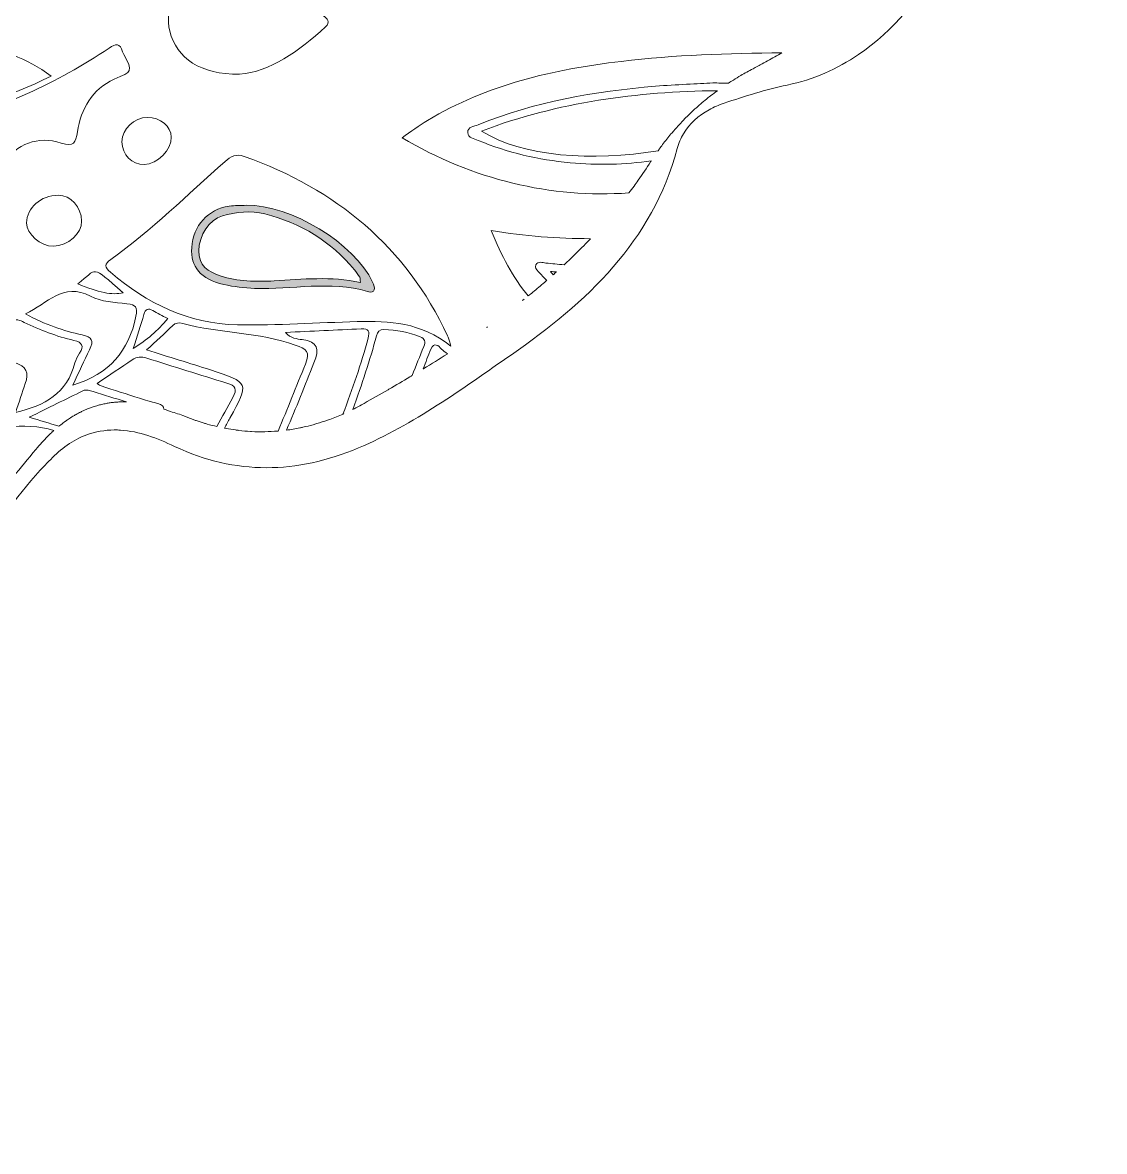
# Model space of a CAD drawing. Extents: x 196 to 3823, y -5725 to -331.
# Drawn here: x 3445.9 to 3805.5, y -3146.4 to -2771.1 of the extents above; entities that cross this region are included whole.
import ezdxf

# ---------------------------------------------------------------- set-up
doc = ezdxf.new("R2010")
doc.units = 0
doc.header["$MEASUREMENT"] = 0
doc.layers.add('Layer 1', color=7, linetype='Continuous')

# ---------------------------------------------------------------- blocks, each defined once
blk = doc.blocks.new('block 6')
at = {"layer": 'Layer 1', "true_color": 0xffffff}
h = blk.add_hatch(color=7, dxfattribs=at)
h.dxf.hatch_style = 2
edge = h.paths.add_edge_path()
edge.add_spline(control_points=[(3520.24, -2831.83), (3518.35, -2831.93), (3516.44, -2831.89), (3514.57, -2832.16), (3507.48, -2833.17), (3502.58, -2838.62), (3502.11, -2845.88), (3501.68, -2852.36), (3504.96, -2856.33), (3512.76, -2858.17), (3516.09, -2858.96), (3519.56, -2859.34), (3522.99, -2859.46), (3535.5, -2859.88), (3548.07, -2856.88), (3560.54, -2860.49), (3563.43, -2861.33), (3563.05, -2859.28), (3562.2, -2857.41), (3556.38, -2844.61), (3534.85, -2831.5), (3520.24, -2831.83)], knot_values=[0, 0, 0, 0, 1, 1, 1, 2, 2, 2, 3, 3, 3, 4, 4, 4, 5, 5, 5, 6, 6, 6, 7, 7, 7, 7], degree=3, periodic=1)
edge = h.paths.add_edge_path()
edge.add_spline(control_points=[(3529.51, -2856.97), (3523.48, -2857.31), (3517.41, -2857.19), (3511.58, -2855.27), (3507.63, -2853.97), (3504.36, -2851.91), (3504.44, -2846.98), (3504.52, -2841.88), (3507.97, -2836.56), (3512.29, -2835.38), (3516.94, -2834.1), (3521.52, -2833.48), (3526.46, -2834.73), (3538.43, -2837.75), (3548.31, -2843.85), (3556.21, -2853.26), (3556.87, -2854.04), (3557.43, -2854.92), (3557.97, -2855.79), (3558.13, -2856.05), (3558.06, -2856.44), (3558.18, -2857.53), (3548.39, -2855.37), (3538.96, -2856.44), (3529.51, -2856.97)], knot_values=[0, 0, 0, 0, 1, 1, 1, 2, 2, 2, 3, 3, 3, 4, 4, 4, 5, 5, 5, 6, 6, 6, 7, 7, 7, 8, 8, 8, 8], degree=3, periodic=1)
at = {"layer": 'Layer 1', "lineweight": 0}
for points, knots in [([(3804.19, -2669.71), (3803.85, -2667.11), (3803.21, -2664.45), (3802.21, -2661.74), (3800.5, -2657.05), (3798.1, -2652.87), (3795.23, -2649.02), (3792.11, -2644.82), (3788.44, -2641.03), (3784.46, -2637.5), (3773.5, -2627.77), (3761.06, -2619.97), (3749.31, -2611.28), (3742.64, -2606.34), (3736, -2601.35), (3729.3, -2596.44), (3723.19, -2591.95), (3717.03, -2587.53), (3710.74, -2583.27), (3706.38, -2580.33), (3702.11, -2577.27), (3697.89, -2574.15), (3685.71, -2565.18), (3673.98, -2555.64), (3662.27, -2546.07), (3658.16, -2542.72), (3654.06, -2539.36), (3649.94, -2536.03), (3646.8, -2533.5), (3643.71, -2530.89), (3640.64, -2528.26), (3628.38, -2517.73), (3616.61, -2506.59), (3604.56, -2495.8), (3591.6, -2484.18), (3578.57, -2472.64), (3565.12, -2461.62), (3552.81, -2451.53), (3540.15, -2441.87), (3526.82, -2433.03), (3518.54, -2427.54), (3510.08, -2422.48), (3501.4, -2417.92), (3482.31, -2407.9), (3462.16, -2400.31), (3440.65, -2395.85), (3435.47, -2394.78), (3430.27, -2393.91), (3425.06, -2393.16), (3413.2, -2391.45), (3401.25, -2390.47), (3389.28, -2389.77), (3384.03, -2389.47), (3378.78, -2389.21), (3373.52, -2388.98), (3357.39, -2388.25), (3341.28, -2387.83), (3325.19, -2387.88), (3299.45, -2387.96), (3273.77, -2389.24), (3248.17, -2392.37), (3238.57, -2393.55), (3228.98, -2394.98), (3219.41, -2396.71), (3216.79, -2397.19), (3214.16, -2397.55), (3211.52, -2397.85), (3207.41, -2398.32), (3203.29, -2398.61), (3199.16, -2398.68), (3195.07, -2398.74), (3190.98, -2398.59), (3186.89, -2398.27), (3184.19, -2398.06), (3181.48, -2397.78), (3178.79, -2397.41), (3175.71, -2396.98), (3172.69, -2396.38), (3169.72, -2395.64), (3160.35, -2393.3), (3151.48, -2389.56), (3142.87, -2385.24), (3140.15, -2383.87), (3137.46, -2382.45), (3134.78, -2380.99), (3128.91, -2377.8), (3122.99, -2374.8), (3117.01, -2372.03), (3092.04, -2360.46), (3065.96, -2352.89), (3037.68, -2351.89), (3034.06, -2351.76), (3030.46, -2351.69), (3026.86, -2351.67), (3001.69, -2351.57), (2976.92, -2354.32), (2952.48, -2360.7), (2933.21, -2365.73), (2915.95, -2375.5), (2898.46, -2384.52), (2879.72, -2394.17), (2860.42, -2398.49), (2840.51, -2398.4), (2831.46, -2398.35), (2822.29, -2397.39), (2812.99, -2395.61), (2799.65, -2393.05), (2786.22, -2391.01), (2772.72, -2389.74), (2765.45, -2389.06), (2758.16, -2388.6), (2750.86, -2388.42), (2742.44, -2388.21), (2734.02, -2388.11), (2725.6, -2388.08), (2723.66, -2388.07), (2721.71, -2388.04), (2719.77, -2388.04), (2688.69, -2388.06), (2657.63, -2389.28), (2626.61, -2392), (2594.06, -2394.86), (2563.89, -2404.13), (2535.77, -2419.34), (2529.03, -2422.98), (2522.41, -2426.95), (2515.91, -2431.27), (2510.28, -2435.01), (2504.78, -2438.91), (2499.34, -2442.89), (2483.18, -2454.73), (2467.79, -2467.51), (2452.71, -2480.68), (2447.63, -2485.11), (2442.58, -2489.56), (2437.55, -2494.05), (2434.59, -2496.69), (2431.65, -2499.36), (2428.72, -2502.04), (2416.81, -2512.89), (2405.03, -2523.87), (2392.54, -2533.98), (2390, -2536.04), (2387.47, -2538.12), (2384.96, -2540.22), (2379.02, -2545.15), (2373.11, -2550.12), (2367.01, -2554.87), (2364.36, -2556.94), (2361.68, -2558.97), (2358.94, -2560.93), (2355.55, -2563.36), (2352.18, -2565.83), (2348.82, -2568.31), (2337.69, -2576.54), (2326.68, -2584.94), (2315.4, -2592.95), (2310.59, -2596.36), (2305.85, -2599.85), (2301.11, -2603.35), (2295.91, -2607.17), (2290.72, -2611), (2285.46, -2614.75), (2283.11, -2616.42), (2280.8, -2618.16), (2278.5, -2619.92), (2273.18, -2624), (2267.97, -2628.25), (2262.78, -2632.5), (2260.53, -2634.34), (2258.28, -2636.17), (2256.02, -2637.99), (2250.18, -2642.7), (2244.89, -2648.01), (2241.16, -2654.58), (2238.97, -2658.43), (2237.4, -2662.39), (2236.48, -2666.34), (2234.26, -2675.88), (2235.97, -2685.31), (2242.59, -2692.9), (2245.31, -2696.01), (2248.84, -2698.81), (2253.28, -2701.18), (2257.03, -2703.19), (2260.91, -2704.89), (2264.88, -2706.29), (2268.54, -2707.58), (2272.28, -2708.61), (2276.11, -2709.39), (2279.7, -2710.11), (2281.44, -2711.43), (2280.97, -2715.55), (2280.87, -2716.46), (2280.79, -2717.37), (2280.73, -2718.29), (2280.49, -2722), (2280.62, -2725.77), (2281.5, -2729.43), (2283.34, -2737.07), (2285.85, -2744.07), (2288.99, -2750.45), (2296.3, -2765.3), (2307.17, -2776.72), (2321.73, -2784.58), (2328, -2787.96), (2334.91, -2790.72), (2342.55, -2792.77), (2346.06, -2793.71), (2349.6, -2794.58), (2353.16, -2795.32), (2367.93, -2798.34), (2376.27, -2807.78), (2380.37, -2821.85), (2383.81, -2833.63), (2389.86, -2843.81), (2397.9, -2852.71), (2399.88, -2854.9), (2401.95, -2857.04), (2404.17, -2859.08), (2413.16, -2867.35), (2422.62, -2874.97), (2432.42, -2882.13), (2443.07, -2889.91), (2454.12, -2897.14), (2465.45, -2903.99), (2476, -2910.39), (2487.26, -2915.2), (2499.39, -2917.71), (2503.3, -2918.52), (2507.25, -2919.21), (2511.2, -2919.44), (2512, -2919.48), (2512.8, -2919.52), (2513.6, -2919.53), (2516.44, -2919.55), (2519.28, -2919.29), (2522.09, -2918.62), (2523.94, -2918.18), (2525.77, -2917.68), (2527.59, -2917.17), (2534.99, -2915.07), (2542.23, -2912.39), (2549.39, -2909.5), (2554.44, -2907.46), (2559.31, -2906.47), (2563.97, -2906.58), (2571.74, -2906.76), (2578.93, -2909.99), (2585.45, -2916.46), (2587.34, -2918.33), (2589.14, -2920.28), (2590.88, -2922.27), (2596.77, -2929), (2601.95, -2936.34), (2606.98, -2943.68), (2610.05, -2948.14), (2613.46, -2952.2), (2617.08, -2956.04), (2621.02, -2960.22), (2625.2, -2964.14), (2629.49, -2967.99), (2631.44, -2969.75), (2633.24, -2971.66), (2635.21, -2973.41), (2637.02, -2975.02), (2638.97, -2976.48), (2641.33, -2977.54), (2643.78, -2978.63), (2646.21, -2979.74), (2648.64, -2980.85), (2655.24, -2983.88), (2661.8, -2987.03), (2668.28, -2990.29), (2670.63, -2991.47), (2672.97, -2992.66), (2675.3, -2993.88), (2686.98, -2999.96), (2697.65, -3007.82), (2706.2, -3017.72), (2715.39, -3028.34), (2725.34, -3037.66), (2737.73, -3044.25), (2739.49, -3045.18), (2741.26, -3046.08), (2743.05, -3046.94), (2744.99, -3047.88), (2746.95, -3048.77), (2748.94, -3049.61), (2749.43, -3049.81), (2749.82, -3050.01), (2750.15, -3050.22), (2751.28, -3050.94), (2751.44, -3051.81), (2750.43, -3053.55), (2749.93, -3054.42), (2749.45, -3055.3), (2748.97, -3056.18), (2747.64, -3058.64), (2746.37, -3061.15), (2745.11, -3063.65), (2744.66, -3064.54), (2744.21, -3065.44), (2743.75, -3066.32), (2712.09, -3127.98), (2690.68, -3192.35), (2681.61, -3260.01), (2679.07, -3278.96), (2677.49, -3298.16), (2676.93, -3317.64), (2676.48, -3333.03), (2677.25, -3348.22), (2679.68, -3363.11), (2681.93, -3376.93), (2685.62, -3390.5), (2691.16, -3403.75), (2696.58, -3416.7), (2702.96, -3428.56), (2710.19, -3439.45), (2740.45, -3485.06), (2785.72, -3513.47), (2839.29, -3532.08), (2843.21, -3533.44), (2847.29, -3534.2), (2851.36, -3534.19), (2854.86, -3534.17), (2858.35, -3533.58), (2861.75, -3532.32), (2863.45, -3531.68), (2865.12, -3530.88), (2866.77, -3529.89), (2870.96, -3527.36), (2873.53, -3523.57), (2874.37, -3519.43), (2875.27, -3515.05), (2874.22, -3510.29), (2871.03, -3506.24), (2869.21, -3503.92), (2866.96, -3502.11), (2864.55, -3500.51), (2863.92, -3500.1), (2863.29, -3499.69), (2862.65, -3499.3), (2851.42, -3492.51), (2840.76, -3484.91), (2830.35, -3476.95), (2788.62, -3445.04), (2767.74, -3402.9), (2768.32, -3350.32), (2768.54, -3330.71), (2770.87, -3311.31), (2774.66, -3292.08), (2776.46, -3282.91), (2778.62, -3273.87), (2781.07, -3264.94), (2788.57, -3237.68), (2798.97, -3211.52), (2811.55, -3186.18), (2815.56, -3178.1), (2819.79, -3170.1), (2824.22, -3162.18), (2840.2, -3133.6), (2859.36, -3107.14), (2878.23, -3080.47), (2879.33, -3078.9), (2880.44, -3077.32), (2881.54, -3075.74), (2885.93, -3069.44), (2890.34, -3062.97), (2895.24, -3055.86), (2897.23, -3066.32), (2899.16, -3076), (2900.92, -3085.55), (2901.35, -3087.86), (2901.77, -3090.17), (2902.18, -3092.48), (2903.86, -3102.06), (2905.4, -3111.66), (2906.87, -3121.27), (2908.92, -3134.73), (2910.79, -3148.22), (2912.45, -3161.74), (2913.86, -3173.1), (2915.15, -3184.47), (2916.29, -3195.85), (2917.36, -3206.55), (2918.29, -3217.25), (2919.04, -3227.98), (2919.45, -3233.84), (2919.72, -3239.71), (2919.93, -3245.57), (2920.55, -3263.18), (2920.43, -3280.8), (2920.26, -3298.41), (2920.2, -3304.45), (2920.14, -3310.48), (2920.11, -3316.52), (2920.09, -3320.5), (2920.08, -3324.48), (2920.07, -3328.46), (2920.03, -3343.8), (2920, -3359.15), (2919.43, -3374.49), (2919.3, -3378.22), (2919.41, -3381.95), (2919.53, -3385.7), (2919.65, -3389.03), (2919.78, -3392.36), (2919.77, -3395.7), (2919.71, -3416.24), (2920.53, -3436.81), (2921.47, -3457.35), (2921.94, -3467.6), (2922.54, -3477.84), (2923.27, -3488.07), (2924.87, -3510.57), (2927.11, -3533.02), (2930.12, -3555.4), (2933.44, -3580.05), (2937.9, -3604.44), (2946.9, -3627.78), (2961.03, -3664.44), (2996.5, -3688.37), (3033.73, -3688.33), (3040.62, -3688.32), (3047.58, -3687.49), (3054.47, -3685.77), (3093.23, -3676.09), (3115.75, -3649.68), (3125.45, -3612.06), (3134, -3578.85), (3135.04, -3544.59), (3137.56, -3510.57), (3139.11, -3489.74), (3140.85, -3468.93), (3142.22, -3448.09), (3142.39, -3445.61), (3142.59, -3443.12), (3142.76, -3440.64), (3143.15, -3434.79), (3143.3, -3428.96), (3142.07, -3423.22), (3141.52, -3420.66), (3140.71, -3418.11), (3139.51, -3415.6), (3136.18, -3408.6), (3131.3, -3403.32), (3123.58, -3402.03), (3121.7, -3401.71), (3120.6, -3401.25), (3120.02, -3400.44), (3119.49, -3399.7), (3119.4, -3398.66), (3119.63, -3397.12), (3120.08, -3394.01), (3120.45, -3390.9), (3120.78, -3387.78), (3122.14, -3374.91), (3122.66, -3361.97), (3123.88, -3349.09), (3124.41, -3343.61), (3124.95, -3338.13), (3125.5, -3332.65), (3126.69, -3320.75), (3127.91, -3308.86), (3129.05, -3296.96), (3129.56, -3291.59), (3130.06, -3286.21), (3130.53, -3280.83), (3131, -3275.46), (3131.45, -3270.08), (3131.88, -3264.69), (3132.84, -3252.68), (3133.73, -3240.65), (3134.6, -3228.63), (3134.99, -3223.23), (3135.39, -3217.83), (3135.78, -3212.44), (3137.15, -3193.79), (3138.46, -3175.13), (3139.78, -3156.48), (3141.04, -3138.92), (3142.3, -3121.37), (3143.65, -3103.82), (3144.04, -3098.7), (3144.51, -3093.59), (3145.02, -3088.42), (3146.03, -3078.09), (3147.2, -3067.55), (3148.32, -3056.31), (3154.61, -3065.34), (3159.89, -3073.14), (3165.39, -3080.77), (3196.12, -3123.39), (3224.15, -3167.59), (3243.36, -3216.76), (3262.95, -3266.94), (3275.21, -3318.53), (3270.51, -3372.95), (3269.15, -3388.6), (3265.39, -3403.62), (3258.85, -3417.72), (3257.22, -3421.22), (3255.43, -3424.67), (3253.46, -3428.05), (3237.7, -3455.08), (3214.96, -3475.1), (3188.89, -3491.7), (3187.73, -3492.44), (3186.56, -3493.17), (3185.38, -3493.9), (3180.64, -3496.84), (3175.89, -3499.79), (3171.75, -3503.6), (3161.58, -3512.96), (3164.32, -3526.97), (3177.29, -3531.72), (3181.43, -3533.24), (3185.63, -3533.92), (3189.8, -3533.89), (3193.98, -3533.86), (3198.14, -3533.11), (3202.21, -3531.74), (3247.42, -3516.56), (3286.99, -3492.7), (3317.71, -3455.51), (3338.03, -3430.9), (3351.92, -3403.45), (3358.71, -3373.04), (3360.28, -3366.03), (3361.47, -3358.85), (3362.27, -3351.52), (3362.75, -3347.19), (3363.07, -3342.85), (3363.31, -3338.52), (3364.33, -3320.69), (3363.54, -3302.84), (3361.75, -3285), (3358.71, -3254.78), (3353.17, -3225.01), (3345.89, -3195.57), (3333.69, -3146.25), (3314.44, -3099.67), (3290.58, -3054.93), (3288.85, -3051.69), (3289.24, -3050.75), (3292.61, -3049.62), (3306.61, -3044.9), (3318.58, -3036.93), (3329.21, -3026.63), (3333.25, -3022.72), (3336.74, -3018.29), (3340.84, -3014.61), (3347.13, -3008.99), (3353.35, -3003.27), (3359.56, -2997.55), (3362.78, -2994.58), (3366.25, -2991.85), (3370.19, -2990.03), (3372.08, -2989.16), (3374.08, -2988.48), (3376.22, -2988.13), (3384.81, -2986.72), (3392.44, -2983.56), (3399.59, -2979.03), (3401.65, -2977.72), (3403.68, -2976.31), (3405.68, -2974.78), (3415.64, -2967.13), (3424.97, -2958.94), (3431.29, -2948.1), (3437.58, -2937.31), (3444.76, -2927.24), (3453.33, -2918.25), (3456.64, -2914.79), (3460.12, -2911.44), (3464.62, -2909.25), (3465.73, -2908.71), (3466.88, -2908.22), (3468.13, -2907.84), (3471.36, -2906.84), (3474.46, -2906.47), (3477.47, -2906.55), (3477.77, -2906.56), (3478.07, -2906.59), (3478.37, -2906.6), (3484.66, -2906.96), (3490.57, -2909.25), (3496.4, -2911.99), (3506.58, -2916.78), (3516.72, -2919.08), (3526.89, -2919.09), (3537.05, -2919.11), (3547.24, -2916.85), (3557.49, -2912.53), (3576.01, -2904.71), (3592.02, -2892.85), (3608.36, -2881.52), (3633.49, -2864.11), (3655.15, -2843.96), (3663.54, -2812.92), (3664.02, -2811.15), (3664.73, -2809.55), (3665.6, -2808.07), (3667.61, -2804.67), (3670.57, -2802.02), (3674.13, -2800.07), (3675.68, -2799.22), (3677.32, -2798.5), (3679.06, -2797.91), (3685.96, -2795.61), (3692.94, -2793.36), (3700.05, -2791.88), (3708.82, -2790.06), (3716.73, -2786.49), (3723.73, -2781.76), (3747.3, -2765.84), (3760.49, -2736.64), (3760.35, -2715.43), (3760.34, -2714.68), (3760.41, -2714.06), (3760.52, -2713.5), (3760.98, -2711.13), (3762.45, -2710.17), (3765.2, -2709.56), (3775.19, -2707.34), (3784.43, -2703.38), (3792.46, -2696.89), (3801.54, -2689.56), (3805.53, -2680.17), (3804.19, -2669.71)], [0, 0, 0, 0, 1, 1, 1, 2, 2, 2, 3, 3, 3, 4, 4, 4, 5, 5, 5, 6, 6, 6, 7, 7, 7, 8, 8, 8, 9, 9, 9, 10, 10, 10, 11, 11, 11, 12, 12, 12, 13, 13, 13, 14, 14, 14, 15, 15, 15, 16, 16, 16, 17, 17, 17, 18, 18, 18, 19, 19, 19, 20, 20, 20, 21, 21, 21, 22, 22, 22, 23, 23, 23, 24, 24, 24, 25, 25, 25, 26, 26, 26, 27, 27, 27, 28, 28, 28, 29, 29, 29, 30, 30, 30, 31, 31, 31, 32, 32, 32, 33, 33, 33, 34, 34, 34, 35, 35, 35, 36, 36, 36, 37, 37, 37, 38, 38, 38, 39, 39, 39, 40, 40, 40, 41, 41, 41, 42, 42, 42, 43, 43, 43, 44, 44, 44, 45, 45, 45, 46, 46, 46, 47, 47, 47, 48, 48, 48, 49, 49, 49, 50, 50, 50, 51, 51, 51, 52, 52, 52, 53, 53, 53, 54, 54, 54, 55, 55, 55, 56, 56, 56, 57, 57, 57, 58, 58, 58, 59, 59, 59, 60, 60, 60, 61, 61, 61, 62, 62, 62, 63, 63, 63, 64, 64, 64, 65, 65, 65, 66, 66, 66, 67, 67, 67, 68, 68, 68, 69, 69, 69, 70, 70, 70, 71, 71, 71, 72, 72, 72, 73, 73, 73, 74, 74, 74, 75, 75, 75, 76, 76, 76, 77, 77, 77, 78, 78, 78, 79, 79, 79, 80, 80, 80, 81, 81, 81, 82, 82, 82, 83, 83, 83, 84, 84, 84, 85, 85, 85, 86, 86, 86, 87, 87, 87, 88, 88, 88, 89, 89, 89, 90, 90, 90, 91, 91, 91, 92, 92, 92, 93, 93, 93, 94, 94, 94, 95, 95, 95, 96, 96, 96, 97, 97, 97, 98, 98, 98, 99, 99, 99, 100, 100, 100, 101, 101, 101, 102, 102, 102, 103, 103, 103, 104, 104, 104, 105, 105, 105, 106, 106, 106, 107, 107, 107, 108, 108, 108, 109, 109, 109, 110, 110, 110, 111, 111, 111, 112, 112, 112, 113, 113, 113, 114, 114, 114, 115, 115, 115, 116, 116, 116, 117, 117, 117, 118, 118, 118, 119, 119, 119, 120, 120, 120, 121, 121, 121, 122, 122, 122, 123, 123, 123, 124, 124, 124, 125, 125, 125, 126, 126, 126, 127, 127, 127, 128, 128, 128, 129, 129, 129, 130, 130, 130, 131, 131, 131, 132, 132, 132, 133, 133, 133, 134, 134, 134, 135, 135, 135, 136, 136, 136, 137, 137, 137, 138, 138, 138, 139, 139, 139, 140, 140, 140, 141, 141, 141, 142, 142, 142, 143, 143, 143, 144, 144, 144, 145, 145, 145, 146, 146, 146, 147, 147, 147, 148, 148, 148, 149, 149, 149, 150, 150, 150, 151, 151, 151, 152, 152, 152, 153, 153, 153, 154, 154, 154, 155, 155, 155, 156, 156, 156, 157, 157, 157, 158, 158, 158, 159, 159, 159, 160, 160, 160, 161, 161, 161, 162, 162, 162, 163, 163, 163, 164, 164, 164, 165, 165, 165, 166, 166, 166, 167, 167, 167, 168, 168, 168, 169, 169, 169, 170, 170, 170, 171, 171, 171, 172, 172, 172, 173, 173, 173, 174, 174, 174, 175, 175, 175, 176, 176, 176, 177, 177, 177, 178, 178, 178, 179, 179, 179, 180, 180, 180, 181, 181, 181, 182, 182, 182, 183, 183, 183, 184, 184, 184, 185, 185, 185, 186, 186, 186, 187, 187, 187, 188, 188, 188, 189, 189, 189, 190, 190, 190, 191, 191, 191, 192, 192, 192, 193, 193, 193, 194, 194, 194, 195, 195, 195, 196, 196, 196, 197, 197, 197, 198, 198, 198, 199, 199, 199, 200, 200, 200, 201, 201, 201, 202, 202, 202, 203, 203, 203, 204, 204, 204, 205, 205, 205, 206, 206, 206, 207, 207, 207, 208, 208, 208, 209, 209, 209, 210, 210, 210, 210]), ([(3494.82, -2773.94), (3492.88, -2766.3), (3496.72, -2759.24), (3504.49, -2755.65), (3512, -2752.2), (3519.35, -2753.76), (3526.59, -2756.27), (3534.02, -2758.84), (3540.29, -2763.4), (3545.94, -2768.81), (3547.03, -2769.86), (3548.41, -2770.83), (3546.56, -2772.53), (3537.68, -2780.69), (3528.13, -2787.48), (3518.02, -2788.26), (3504.95, -2788.42), (3497.12, -2783), (3494.82, -2773.94)], [0, 0, 0, 0, 1, 1, 1, 2, 2, 2, 3, 3, 3, 4, 4, 4, 5, 5, 5, 6, 6, 6, 6]), ([(3464.09, -2807.44), (3463.5, -2810.97), (3462.98, -2812.53), (3458.71, -2811.17), (3450.75, -2808.61), (3444.13, -2811.46), (3439.09, -2817.97), (3437.86, -2819.55), (3437, -2820.93), (3434.53, -2819.55), (3427.17, -2815.46), (3419.67, -2811.62), (3411.17, -2807.12), (3414.34, -2806.24), (3416.32, -2805.67), (3418.3, -2805.13), (3438.43, -2799.64), (3457.27, -2791.24), (3474.61, -2779.61), (3476.88, -2778.09), (3478.26, -2777.91), (3479.12, -2780.81), (3479.21, -2781.14), (3479.4, -2781.44), (3479.56, -2781.75), (3482.53, -2787.53), (3482.42, -2787.28), (3476.35, -2789.97), (3468.92, -2793.28), (3465.37, -2799.76), (3464.09, -2807.44)], [0, 0, 0, 0, 1, 1, 1, 2, 2, 2, 3, 3, 3, 4, 4, 4, 5, 5, 5, 6, 6, 6, 7, 7, 7, 8, 8, 8, 9, 9, 9, 10, 10, 10, 10]), ([(3415.78, -2798.54), (3417.44, -2796.58), (3419.16, -2794.85), (3416.31, -2792.56), (3415.23, -2791.68), (3415.55, -2790.81), (3416.47, -2790), (3417.11, -2789.43), (3417.74, -2788.84), (3418.37, -2788.25), (3422.15, -2784.66), (3425.08, -2777.17), (3429.72, -2778.13), (3438.33, -2779.91), (3447.21, -2782.81), (3455.37, -2788.87), (3441.28, -2796.11), (3426.99, -2800.06), (3412.34, -2804.19), (3412.55, -2801.12), (3414.52, -2800.02), (3415.78, -2798.54)], [0, 0, 0, 0, 1, 1, 1, 2, 2, 2, 3, 3, 3, 4, 4, 4, 5, 5, 5, 6, 6, 6, 7, 7, 7, 7]), ([(3693.56, -2783.86), (3692.76, -2784.3), (3691.94, -2784.73), (3691.13, -2785.15), (3690.55, -2785.46), (3689.97, -2785.79), (3689.38, -2786.09), (3689.17, -2786.2), (3688.96, -2786.32), (3688.75, -2786.44), (3687.34, -2787.16), (3685.96, -2787.91), (3684.62, -2788.7), (3683.78, -2789.19), (3682.97, -2789.71), (3682.16, -2790.22), (3681.63, -2790.55), (3681.08, -2790.86), (3680.56, -2791.2), (3678.86, -2791.2), (3677.12, -2791.19), (3675.31, -2791.18), (3670.38, -2791.46), (3663.3, -2791.69), (3656.26, -2792.28), (3636.03, -2793.94), (3616.18, -2797.34), (3597.3, -2805.11), (3595.96, -2805.66), (3593.8, -2805.7), (3593.86, -2807.68), (3593.91, -2809.56), (3596, -2809.7), (3597.34, -2810.26), (3607.13, -2814.32), (3617.37, -2816.72), (3627.91, -2817.71), (3637.21, -2818.58), (3646.19, -2818.33), (3654.88, -2817.03), (3654.84, -2817.1), (3654.8, -2817.16), (3654.75, -2817.23), (3654.72, -2817.28), (3654.69, -2817.32), (3654.66, -2817.37), (3653.32, -2819.46), (3651.94, -2821.5), (3650.54, -2823.51), (3650.08, -2824.16), (3649.61, -2824.8), (3649.14, -2825.44), (3648.58, -2826.21), (3648.01, -2826.97), (3647.44, -2827.72), (3621.61, -2829.62), (3595.42, -2823.27), (3572.01, -2809.39), (3574.99, -2807.35), (3577.64, -2805.33), (3580.49, -2803.63), (3600.32, -2791.73), (3622.3, -2786.69), (3644.92, -2784), (3662.67, -2781.89), (3680.48, -2781.27), (3698.3, -2781.16), (3696.73, -2782.07), (3695.15, -2782.98), (3693.56, -2783.86)], [0, 0, 0, 0, 1, 1, 1, 2, 2, 2, 3, 3, 3, 4, 4, 4, 5, 5, 5, 6, 6, 6, 7, 7, 7, 8, 8, 8, 9, 9, 9, 10, 10, 10, 11, 11, 11, 12, 12, 12, 13, 13, 13, 14, 14, 14, 15, 15, 15, 16, 16, 16, 17, 17, 17, 18, 18, 18, 19, 19, 19, 20, 20, 20, 21, 21, 21, 22, 22, 22, 23, 23, 23, 23]), ([(3674.22, -2795.73), (3672.9, -2796.77), (3671.63, -2797.85), (3670.38, -2798.96), (3670.05, -2799.25), (3669.73, -2799.53), (3669.4, -2799.83), (3668.23, -2800.9), (3667.08, -2802), (3665.97, -2803.13), (3665.64, -2803.47), (3665.32, -2803.81), (3665, -2804.15), (3664.1, -2805.1), (3663.22, -2806.07), (3662.36, -2807.06), (3662.05, -2807.42), (3661.73, -2807.77), (3661.43, -2808.13), (3660.47, -2809.28), (3659.55, -2810.46), (3658.64, -2811.66), (3658.28, -2812.15), (3657.91, -2812.64), (3657.55, -2813.14), (3657.42, -2813.32), (3657.28, -2813.5), (3657.14, -2813.69), (3635.35, -2817.39), (3611.91, -2815.71), (3598.45, -2807.16), (3624.15, -2797.44), (3650.2, -2794.09), (3676.84, -2793.74), (3676.11, -2794.28), (3675.39, -2794.84), (3674.67, -2795.39), (3674.52, -2795.51), (3674.37, -2795.62), (3674.22, -2795.73)], [0, 0, 0, 0, 1, 1, 1, 2, 2, 2, 3, 3, 3, 4, 4, 4, 5, 5, 5, 6, 6, 6, 7, 7, 7, 8, 8, 8, 9, 9, 9, 10, 10, 10, 11, 11, 11, 12, 12, 12, 13, 13, 13, 13]), ([(3487.39, -2802.64), (3491.68, -2802.62), (3495.23, -2805.55), (3495.32, -2809.17), (3495.43, -2813.33), (3490.64, -2818.19), (3486.34, -2818.31), (3482.24, -2818.43), (3478.86, -2814.97), (3478.92, -2810.71), (3478.98, -2806.44), (3482.94, -2802.67), (3487.39, -2802.64)], [0, 0, 0, 0, 1, 1, 1, 2, 2, 2, 3, 3, 3, 4, 4, 4, 4]), ([(3557.15, -2870.5), (3543.87, -2870.89), (3530.61, -2871.83), (3517.28, -2871.56), (3500.83, -2871.23), (3487.3, -2864.5), (3475.1, -2854.12), (3473.09, -2852.41), (3473, -2851.42), (3475.17, -2849.87), (3488.85, -2840.22), (3500.54, -2828.23), (3513.17, -2817.33), (3515.12, -2815.64), (3516.77, -2814.59), (3519.58, -2815.59), (3550.08, -2826.48), (3573.29, -2845.56), (3587.17, -2875.24), (3587.45, -2875.85), (3587.59, -2876.52), (3588.29, -2878.68), (3578.28, -2870.78), (3567.8, -2870.19), (3557.15, -2870.5)], [0, 0, 0, 0, 1, 1, 1, 2, 2, 2, 3, 3, 3, 4, 4, 4, 5, 5, 5, 6, 6, 6, 7, 7, 7, 8, 8, 8, 8]), ([(3456.12, -2845.45), (3451.86, -2845.49), (3447.19, -2841.44), (3447.19, -2837.71), (3447.19, -2832.74), (3452, -2828.53), (3457.72, -2828.48), (3461.79, -2828.44), (3465.42, -2832.46), (3465.51, -2837.08), (3465.58, -2841.28), (3460.96, -2845.4), (3456.12, -2845.45)], [0, 0, 0, 0, 1, 1, 1, 2, 2, 2, 3, 3, 3, 4, 4, 4, 4]), ([(3520.24, -2831.83), (3518.35, -2831.93), (3516.44, -2831.89), (3514.57, -2832.16), (3507.48, -2833.17), (3502.58, -2838.62), (3502.11, -2845.88), (3501.68, -2852.36), (3504.96, -2856.33), (3512.76, -2858.17), (3516.09, -2858.96), (3519.56, -2859.34), (3522.99, -2859.46), (3535.5, -2859.88), (3548.07, -2856.88), (3560.54, -2860.49), (3563.43, -2861.33), (3563.05, -2859.28), (3562.2, -2857.41), (3556.38, -2844.61), (3534.85, -2831.5), (3520.24, -2831.83)], [0, 0, 0, 0, 1, 1, 1, 2, 2, 2, 3, 3, 3, 4, 4, 4, 5, 5, 5, 6, 6, 6, 7, 7, 7, 7]), ([(3529.51, -2856.97), (3523.48, -2857.31), (3517.41, -2857.19), (3511.58, -2855.27), (3507.63, -2853.97), (3504.36, -2851.91), (3504.44, -2846.98), (3504.52, -2841.88), (3507.97, -2836.56), (3512.29, -2835.38), (3516.94, -2834.1), (3521.52, -2833.48), (3526.46, -2834.73), (3538.43, -2837.75), (3548.31, -2843.85), (3556.21, -2853.26), (3556.87, -2854.04), (3557.43, -2854.92), (3557.97, -2855.79), (3558.13, -2856.05), (3558.06, -2856.44), (3558.18, -2857.53), (3548.39, -2855.37), (3538.96, -2856.44), (3529.51, -2856.97)], [0, 0, 0, 0, 1, 1, 1, 2, 2, 2, 3, 3, 3, 4, 4, 4, 5, 5, 5, 6, 6, 6, 7, 7, 7, 8, 8, 8, 8]), ([(3627.92, -2849.72), (3627.25, -2850.36), (3626.59, -2850.99), (3625.91, -2851.61), (3623.88, -2851.44), (3621.85, -2851.26), (3619.81, -2851.05), (3618.66, -2850.93), (3617.33, -2850.28), (3616.53, -2851.66), (3616, -2852.56), (3616.76, -2853.29), (3617.33, -2853.9), (3618.25, -2854.91), (3619.18, -2855.88), (3620.14, -2856.82), (3619.88, -2857.04), (3619.63, -2857.26), (3619.38, -2857.49), (3618.11, -2858.58), (3616.82, -2859.65), (3615.53, -2860.71), (3615.01, -2861.13), (3614.5, -2861.56), (3613.98, -2861.98), (3608.84, -2855.81), (3605.07, -2848.56), (3601.64, -2840.28), (3612.91, -2842.08), (3623.84, -2842.96), (3634.65, -2842.95), (3633.17, -2844.53), (3631.66, -2846.07), (3630.13, -2847.59), (3629.4, -2848.31), (3628.66, -2849.01), (3627.92, -2849.72)], [0, 0, 0, 0, 1, 1, 1, 2, 2, 2, 3, 3, 3, 4, 4, 4, 5, 5, 5, 6, 6, 6, 7, 7, 7, 8, 8, 8, 9, 9, 9, 10, 10, 10, 11, 11, 11, 12, 12, 12, 12]), ([(3479.35, -2860.94), (3475.63, -2861.77), (3471.1, -2860.9), (3464.22, -2857.93), (3471.02, -2852.87), (3468.21, -2851.35), (3479.35, -2860.94)], [0, 0, 0, 0, 1, 1, 1, 2, 2, 2, 2]), ([(3622.3, -2854.92), (3622, -2854.57), (3621.69, -2854.23), (3621.4, -2853.88), (3622.06, -2853.92), (3622.69, -2853.97), (3623.34, -2854.01), (3623.34, -2854.01), (3623.33, -2854.01), (3623.33, -2854.02), (3622.99, -2854.32), (3622.64, -2854.61), (3622.3, -2854.92)], [0, 0, 0, 0, 1, 1, 1, 2, 2, 2, 3, 3, 3, 4, 4, 4, 4]), ([(3468.13, -2879.87), (3469.68, -2876.88), (3468.94, -2875.64), (3465.68, -2874.92), (3459.46, -2873.56), (3453.4, -2871.61), (3446.84, -2867.94), (3454.16, -2864.48), (3459.22, -2857.31), (3468.48, -2862.09), (3472.01, -2863.91), (3476.47, -2864.17), (3480.56, -2864.59), (3483.61, -2864.9), (3484.14, -2865.73), (3483.53, -2868.74), (3481.24, -2880.23), (3474.85, -2887.94), (3462.59, -2891.65), (3464.63, -2887.26), (3466.24, -2883.49), (3468.13, -2879.87)], [0, 0, 0, 0, 1, 1, 1, 2, 2, 2, 3, 3, 3, 4, 4, 4, 5, 5, 5, 6, 6, 6, 7, 7, 7, 7]), ([(3612.05, -2863.55), (3612.05, -2863.55), (3612.04, -2863.54), (3612.04, -2863.54), (3612.24, -2863.4), (3612.43, -2863.24), (3612.62, -2863.09), (3612.52, -2863.17), (3612.42, -2863.26), (3612.33, -2863.33), (3612.23, -2863.41), (3612.14, -2863.48), (3612.05, -2863.55)], [0, 0, 0, 0, 1, 1, 1, 2, 2, 2, 3, 3, 3, 4, 4, 4, 4]), ([(3486.22, -2868.13), (3486.74, -2866.41), (3487.57, -2865.91), (3489.2, -2866.87), (3490.67, -2867.73), (3492.2, -2868.48), (3494.16, -2869.53), (3490.71, -2873.56), (3487.26, -2876.56), (3482.65, -2879.51), (3484, -2875.24), (3485.15, -2871.7), (3486.22, -2868.13)], [0, 0, 0, 0, 1, 1, 1, 2, 2, 2, 3, 3, 3, 4, 4, 4, 4]), ([(3446.78, -2891.1), (3448.04, -2887.51), (3447.15, -2885.38), (3443.24, -2884.11), (3438.2, -2882.47), (3433.34, -2880.24), (3428.08, -2877.03), (3433.2, -2874.57), (3437.63, -2872.49), (3442.01, -2870.31), (3443.65, -2869.5), (3444.99, -2870.08), (3446.42, -2870.76), (3451.73, -2873.3), (3457.2, -2875.47), (3462.94, -2876.77), (3465.72, -2877.41), (3466.39, -2878.56), (3464.8, -2881.01), (3464.15, -2882.01), (3463.57, -2883.13), (3463.26, -2884.27), (3460.63, -2894.18), (3453.32, -2898.55), (3443.53, -2900.7), (3444.7, -2897.23), (3445.72, -2894.16), (3446.78, -2891.1)], [0, 0, 0, 0, 1, 1, 1, 2, 2, 2, 3, 3, 3, 4, 4, 4, 5, 5, 5, 6, 6, 6, 7, 7, 7, 8, 8, 8, 9, 9, 9, 9]), ([(3530.75, -2906.9), (3527.84, -2907.16), (3524.91, -2907.21), (3521.97, -2907.06), (3521.85, -2907.05), (3521.74, -2907.04), (3521.63, -2907.03), (3520.35, -2906.96), (3519.07, -2906.84), (3517.78, -2906.69), (3517.4, -2906.64), (3517.01, -2906.58), (3516.62, -2906.53), (3515.62, -2906.39), (3514.61, -2906.23), (3513.6, -2906.05), (3513.39, -2906.01), (3513.18, -2905.96), (3512.96, -2905.92), (3513.58, -2904.81), (3514.2, -2903.71), (3514.8, -2902.61), (3521.31, -2890.86), (3521.3, -2890.8), (3508.29, -2886.56), (3501.46, -2884.33), (3494.58, -2882.27), (3487.12, -2879.95), (3490.31, -2876.97), (3493.07, -2874.43), (3495.78, -2871.86), (3496.77, -2870.91), (3497.84, -2870.75), (3499.1, -2871.1), (3511.37, -2874.52), (3524.4, -2873.96), (3536.54, -2878.33), (3540.17, -2879.64), (3541.63, -2880.52), (3539.92, -2884.65), (3536.84, -2892.06), (3533.98, -2899.53), (3530.79, -2906.9), (3530.78, -2906.9), (3530.76, -2906.9), (3530.75, -2906.9)], [0, 0, 0, 0, 1, 1, 1, 2, 2, 2, 3, 3, 3, 4, 4, 4, 5, 5, 5, 6, 6, 6, 7, 7, 7, 8, 8, 8, 9, 9, 9, 10, 10, 10, 11, 11, 11, 12, 12, 12, 13, 13, 13, 14, 14, 14, 15, 15, 15, 15]), ([(3552.47, -2901.21), (3552.45, -2901.22), (3552.41, -2901.23), (3552.39, -2901.25), (3552.39, -2901.25), (3552.39, -2901.24), (3552.39, -2901.24), (3550.92, -2901.89), (3549.44, -2902.48), (3547.96, -2903.02), (3547.71, -2903.12), (3547.45, -2903.2), (3547.19, -2903.29), (3546.02, -2903.71), (3544.85, -2904.09), (3543.68, -2904.43), (3543.27, -2904.55), (3542.86, -2904.67), (3542.45, -2904.78), (3541.33, -2905.09), (3540.21, -2905.37), (3539.08, -2905.62), (3538.74, -2905.69), (3538.4, -2905.78), (3538.06, -2905.85), (3536.59, -2906.15), (3535.11, -2906.41), (3533.62, -2906.6), (3536.78, -2899.21), (3539.76, -2891.73), (3542.74, -2884.24), (3544.59, -2879.59), (3544.07, -2877.22), (3538.84, -2876.5), (3537.08, -2876.25), (3535.06, -2876.21), (3533.3, -2874.09), (3542, -2873.69), (3550.22, -2873.34), (3558.45, -2872.92), (3560.95, -2872.79), (3561.34, -2873.81), (3560.74, -2876.04), (3558.45, -2884.61), (3555.54, -2892.96), (3552.39, -2901.24), (3552.5, -2901.19), (3552.61, -2901.14), (3552.72, -2901.09), (3552.64, -2901.13), (3552.56, -2901.17), (3552.47, -2901.21)], [0, 0, 0, 0, 1, 1, 1, 2, 2, 2, 3, 3, 3, 4, 4, 4, 5, 5, 5, 6, 6, 6, 7, 7, 7, 8, 8, 8, 9, 9, 9, 10, 10, 10, 11, 11, 11, 12, 12, 12, 13, 13, 13, 14, 14, 14, 15, 15, 15, 16, 16, 16, 17, 17, 17, 17]), ([(3555.63, -2899.72), (3558.72, -2891.29), (3561.36, -2883.32), (3563.53, -2875.23), (3563.88, -2873.9), (3564.52, -2873.08), (3565.99, -2873.14), (3570.14, -2873.31), (3574.18, -2873.97), (3578.05, -2875.55), (3579.66, -2876.22), (3579.89, -2877.17), (3579.24, -2878.79), (3577.92, -2881.99), (3576.66, -2885.21), (3575.4, -2888.44), (3575.14, -2888.6), (3574.87, -2888.76), (3574.6, -2888.93), (3572.3, -2890.3), (3569.99, -2891.65), (3567.67, -2893), (3567.59, -2893.05), (3567.5, -2893.1), (3567.41, -2893.15), (3564.77, -2894.68), (3562.12, -2896.19), (3559.46, -2897.69), (3558.2, -2898.4), (3556.93, -2899.08), (3555.65, -2899.71), (3555.65, -2899.71), (3555.64, -2899.72), (3555.63, -2899.72)], [0, 0, 0, 0, 1, 1, 1, 2, 2, 2, 3, 3, 3, 4, 4, 4, 5, 5, 5, 6, 6, 6, 7, 7, 7, 8, 8, 8, 9, 9, 9, 10, 10, 10, 11, 11, 11, 11]), ([(3600.08, -2872.49), (3600.08, -2872.49), (3600.08, -2872.48), (3600.08, -2872.48), (3600.21, -2872.4), (3600.33, -2872.31), (3600.46, -2872.22), (3600.33, -2872.31), (3600.21, -2872.4), (3600.08, -2872.49)], [0, 0, 0, 0, 1, 1, 1, 2, 2, 2, 3, 3, 3, 3]), ([(3586.99, -2881.29), (3584.42, -2882.93), (3581.83, -2884.55), (3579.21, -2886.15), (3579.16, -2886.18), (3579.11, -2886.21), (3579.06, -2886.24), (3579.88, -2884.03), (3580.71, -2881.84), (3581.6, -2879.66), (3582.62, -2877.11), (3584.19, -2878.57), (3585.13, -2879.65), (3585.6, -2880.21), (3586.4, -2880.69), (3587.1, -2881.21), (3587.06, -2881.24), (3587.03, -2881.26), (3586.99, -2881.29)], [0, 0, 0, 0, 1, 1, 1, 2, 2, 2, 3, 3, 3, 4, 4, 4, 5, 5, 5, 6, 6, 6, 6]), ([(3507.22, -2904.56), (3506.89, -2904.47), (3506.56, -2904.36), (3506.23, -2904.26), (3505.37, -2904), (3504.5, -2903.72), (3503.63, -2903.43), (3503.29, -2903.31), (3502.94, -2903.19), (3502.6, -2903.07), (3501.44, -2902.65), (3500.28, -2902.22), (3499.12, -2901.73), (3498.38, -2901.43), (3497.61, -2901.19), (3496.84, -2900.96), (3496.02, -2900.72), (3495.2, -2900.48), (3494.4, -2900.17), (3493.88, -2899.97), (3493.37, -2899.78), (3492.85, -2899.6), (3492.82, -2898.68), (3492.18, -2898.23), (3490.87, -2897.78), (3489.54, -2897.34), (3487.53, -2896.91), (3484.76, -2896), (3480.5, -2894.6), (3476.22, -2893.28), (3471.96, -2891.91), (3471.64, -2891.81), (3471.38, -2891.54), (3470.64, -2891.04), (3474.86, -2888.22), (3478.61, -2885.8), (3482.26, -2883.24), (3483.87, -2882.1), (3485.45, -2882.14), (3487.15, -2882.67), (3496.05, -2885.44), (3504.91, -2888.26), (3513.82, -2890.96), (3516.63, -2891.81), (3517.29, -2893.03), (3515.8, -2895.73), (3514.03, -2898.95), (3512.27, -2902.19), (3510.48, -2905.41), (3509.4, -2905.16), (3508.31, -2904.87), (3507.22, -2904.56)], [0, 0, 0, 0, 1, 1, 1, 2, 2, 2, 3, 3, 3, 4, 4, 4, 5, 5, 5, 6, 6, 6, 7, 7, 7, 8, 8, 8, 9, 9, 9, 10, 10, 10, 11, 11, 11, 12, 12, 12, 13, 13, 13, 14, 14, 14, 15, 15, 15, 16, 16, 16, 17, 17, 17, 17]), ([(3477.53, -2897.26), (3477.07, -2897.29), (3476.6, -2897.32), (3476.13, -2897.37), (3475.62, -2897.42), (3475.12, -2897.5), (3474.61, -2897.57), (3474.17, -2897.64), (3473.72, -2897.71), (3473.29, -2897.8), (3472.77, -2897.9), (3472.26, -2898.02), (3471.76, -2898.15), (3471.34, -2898.25), (3470.92, -2898.36), (3470.51, -2898.48), (3470, -2898.63), (3469.49, -2898.81), (3468.98, -2898.98), (3468.59, -2899.12), (3468.2, -2899.25), (3467.81, -2899.41), (3467.29, -2899.61), (3466.78, -2899.84), (3466.27, -2900.07), (3465.9, -2900.24), (3465.54, -2900.4), (3465.18, -2900.58), (3464.66, -2900.84), (3464.15, -2901.12), (3463.64, -2901.41), (3463.3, -2901.6), (3462.95, -2901.79), (3462.61, -2901.99), (3462.1, -2902.3), (3461.59, -2902.64), (3461.08, -2902.98), (3460.76, -2903.2), (3460.43, -2903.41), (3460.11, -2903.64), (3459.6, -2904.01), (3459.1, -2904.39), (3458.6, -2904.78), (3458.39, -2904.95), (3458.17, -2905.1), (3457.96, -2905.27), (3454.88, -2904.35), (3451.66, -2903.37), (3448.08, -2902.31), (3454.6, -2899.11), (3460.24, -2896.35), (3465.87, -2893.55), (3467.12, -2892.91), (3468.21, -2893.46), (3469.34, -2893.8), (3473.02, -2894.92), (3476.69, -2896.07), (3480.37, -2897.18), (3480.09, -2897.17), (3479.81, -2897.17), (3479.52, -2897.17), (3479.36, -2897.17), (3479.22, -2897.19), (3479.06, -2897.19), (3478.55, -2897.2), (3478.04, -2897.23), (3477.53, -2897.26)], [0, 0, 0, 0, 1, 1, 1, 2, 2, 2, 3, 3, 3, 4, 4, 4, 5, 5, 5, 6, 6, 6, 7, 7, 7, 8, 8, 8, 9, 9, 9, 10, 10, 10, 11, 11, 11, 12, 12, 12, 13, 13, 13, 14, 14, 14, 15, 15, 15, 16, 16, 16, 17, 17, 17, 18, 18, 18, 19, 19, 19, 20, 20, 20, 21, 21, 21, 22, 22, 22, 22]), ([(3454.7, -2908.19), (3454.03, -2908.84), (3453.38, -2909.52), (3452.73, -2910.22), (3452.59, -2910.37), (3452.45, -2910.52), (3452.32, -2910.67), (3451.63, -2911.43), (3450.94, -2912.21), (3450.27, -2913.03), (3445.25, -2919.15), (3440.2, -2925.26), (3434.93, -2931.16), (3434.89, -2931.2), (3434.85, -2931.25), (3434.81, -2931.29), (3433.01, -2930.66), (3431.11, -2930.01), (3429, -2929.26), (3432.67, -2926.21), (3435.45, -2923.71), (3438.43, -2921.46), (3441.32, -2919.27), (3441.53, -2917.63), (3437.96, -2916.07), (3434.06, -2914.36), (3430.22, -2912.53), (3426.23, -2910.68), (3434.95, -2905.21), (3446.3, -2903.9), (3456.3, -2906.69), (3455.93, -2907.02), (3455.57, -2907.37), (3455.2, -2907.72), (3455.03, -2907.88), (3454.86, -2908.03), (3454.7, -2908.19)], [0, 0, 0, 0, 1, 1, 1, 2, 2, 2, 3, 3, 3, 4, 4, 4, 5, 5, 5, 6, 6, 6, 7, 7, 7, 8, 8, 8, 9, 9, 9, 10, 10, 10, 11, 11, 11, 12, 12, 12, 12])]:
    blk.add_open_spline(points, degree=3, knots=knots, dxfattribs=at)

msp = doc.modelspace()

# ---------------------------------------------------------------- block references
at = {"layer": 'Layer 1'}
msp.add_blockref('block 6', (0, 0), dxfattribs=at)

doc.saveas('drawing.dxf')
